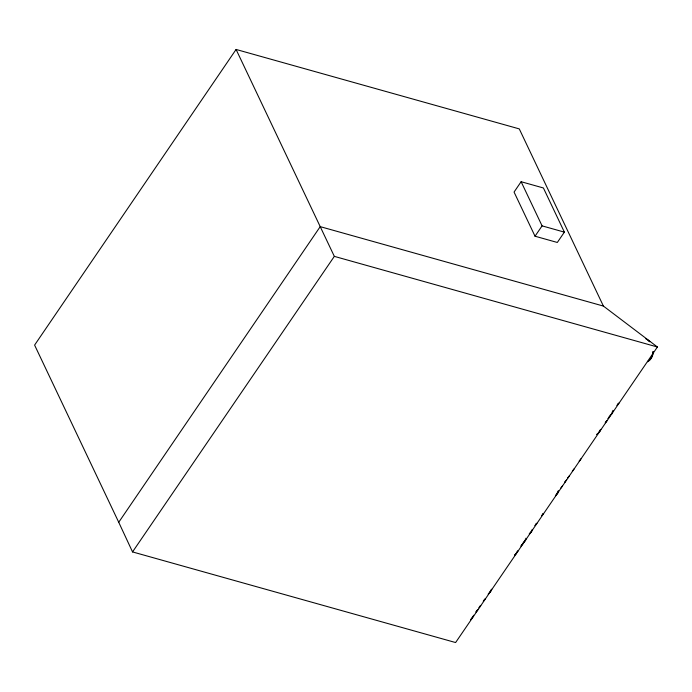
<?xml version="1.0" encoding="UTF-8"?>
<svg xmlns="http://www.w3.org/2000/svg" width="692" height="692" viewBox="0 0 692 692"><rect width="100%" height="100%" fill="white"/><g stroke="black" fill="none" stroke-linecap="round" stroke-linejoin="round"><path stroke-width="1.04" d="M612.359 411.714L611.745 413.859L609.808 415.529M473.631 615.231L472.16 618.302M557.726 491.917L556.299 494.884M531.793 530.098L530.894 532.286L529.25 533.852M532.451 529.518L531.543 531.707L529.908 533.273M472.87 616.563L470.56 619.729M517.607 550.806L515.73 554.206M600.154 429.922L598.269 433.322M600.803 429.343L599.696 431.773L596.582 434.628M491.095 589.792L489.08 593.329M491.77 589.195L490.654 591.608L488.154 594.125M517.85 551.446L514.883 554.941M603.407 306.072L519.277 128.894L236.084 49.452L34.6 345.092L118.73 522.278L320.214 226.639L603.407 306.072L657.4 346.995L455.604 642.548L132.535 551.922L118.73 522.278M132.535 551.922L334.331 256.369L236.084 49.452M521.119 181.719L514.061 192.065L535.028 236.214L557.319 242.468L564.378 232.131L543.41 187.973L521.119 181.719L542.087 225.877L564.378 232.131M535.028 236.214L542.087 225.877M478.855 607.801L480.058 606.036M605.223 422.751L607.04 420.459L605.872 422.172M560.537 488.388L562.354 486.095M479.53 607.204L480.732 605.439M581.055 458.718L579.169 461.097L579.827 460.517M574.135 468.847L572.31 471.14L572.967 470.56M569.525 475.603L567.699 477.895L568.357 477.316M566.644 479.824L564.819 482.116L565.476 481.537M556.057 495.109L555.408 495.688L557.666 493.448L558.306 490.619M597.239 434.048L598.078 433.477M514.701 554.941L515.54 554.361M523.628 542.433L525.609 540.201A4.411 3.927 48.4 0 0 525.816 538.255M522.97 543.012L524.951 540.781A4.411 3.927 48.4 0 0 525.176 539.829M610.465 414.949L612.403 413.28L612.922 410.365M334.331 256.369L657.4 346.995M645.8 338.82A12.413 10.466 81.1 0 1 649.779 341.666M653.3 351.475A12.413 10.466 81.1 0 1 647.781 361.648M648.032 340.334A12.413 10.466 81.1 0 1 649.503 341.71M653.023 351.519A12.413 10.466 81.1 0 1 647.513 361.691M477.134 610.318L475.932 612.083L477.809 609.721L477.134 610.318M484.487 599.557L483.276 601.322L485.161 598.961L484.487 599.557M522.123 544.457L520.955 546.17L522.78 543.877L522.123 544.457M536.213 523.818L534.985 525.617L536.871 523.23L536.213 523.818M542.909 514.009L541.758 515.687L543.566 513.429L542.909 514.009M609.185 416.939L608.026 418.634L609.842 416.35L609.185 416.939M618.241 403.678L617.005 405.486L618.89 403.099L618.241 403.678"/></g></svg>
